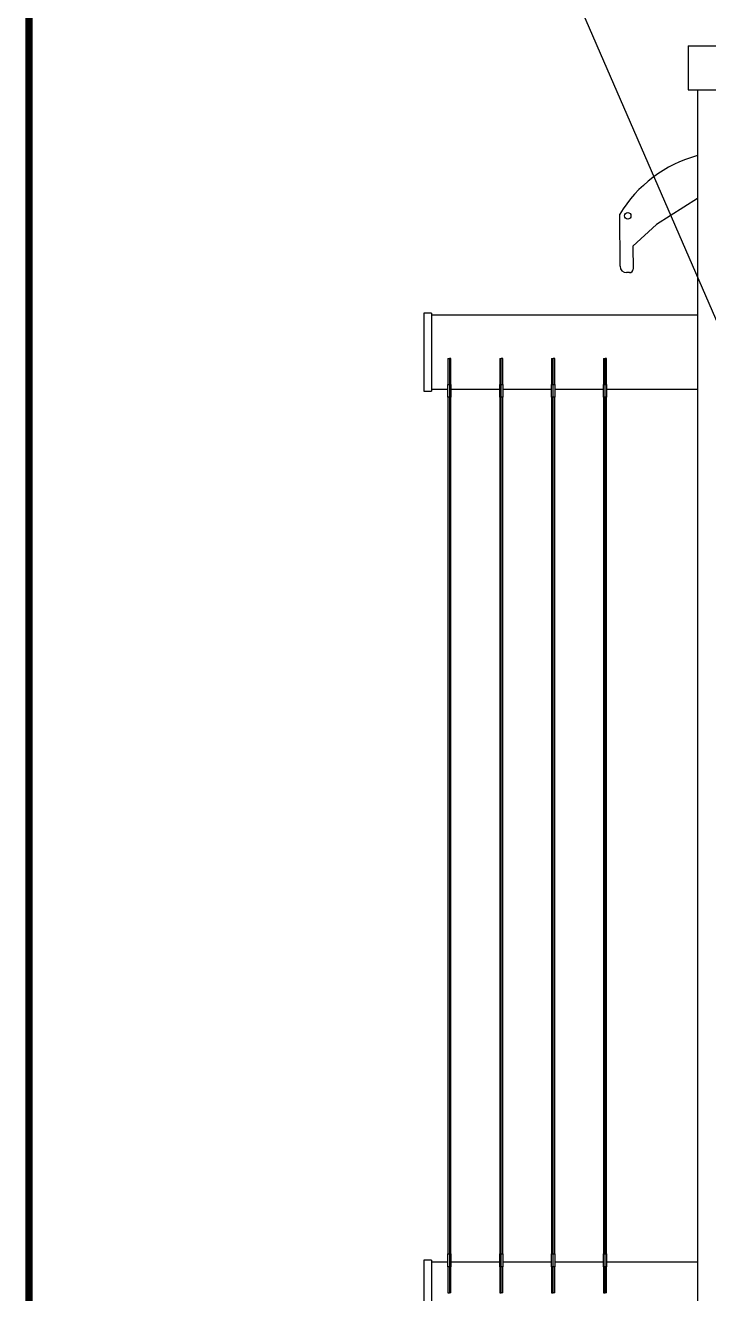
# Model space of a CAD drawing. Header units: millimetres. Extents: x 0 to 6631, y 0 to 4689.
# Drawn here: x 408 to 934, y 2866 to 3844 of the extents above; entities that cross this region are included whole.
import ezdxf

# ---------------------------------------------------------------- set-up
doc = ezdxf.new("R2010")
doc.units = ezdxf.units.MM
doc.header["$LTSCALE"] = 13
for name, color, linetype in [('1', 4, 'Continuous'), ('几何体', 7, 'Continuous'), ('注释', 2, 'Continuous')]:
    doc.layers.add(name, color=color, linetype=linetype)
doc.styles.get("Standard").update_dxf_attribs({"font": 'gbenor.shx', "bigfont": 'gbcbig.shx'})
doc.dimstyles.new('SLDDIMSTYLE2', dxfattribs={"dimtxt": 0.18, "dimasz": 40.8, "dimexe": 0, "dimexo": 0.0625, "dimgap": 0, "dimtad": 0, "dimtih": 1, "dimtoh": 1, "dimdec": 0, "dimrnd": 1e-09, "dimzin": 0, "dimdsep": 46, "dimtxsty": 'Standard', "dimsah": 1, "dimcen": 0.09, "dimadec": 0, "dimazin": 0, "dimtfac": 40.8, "dimtdec": 0, "dimtofl": 0, "dimtmove": 0, "dimatfit": 3, "dimfxl": 1, "dimfrac": 2, "dimtolj": 1, "dimtzin": 0, "dimarcsym": 0})

msp = doc.modelspace()

# ---------------------------------------------------------------- linework, layer by layer
at = {"layer": '1', "color": 0, "lineweight": 40, "const_width": 5.53}
msp.add_lwpolyline([(410.47, 173.66), (6472.75, 173.66), (6472.75, 4530.93), (410.47, 4530.93), (410.47, 173.66)], dxfattribs=at)
at = {"layer": '几何体'}
for p, q in [((918.74, 3828.19), (918.74, 3794.19)), ((918.74, 3828.19), (1497.74, 3828.19)), ((918.74, 3794.19), (1497.74, 3794.19)), ((925.74, 3794.19), (925.74, 3743.54)), ((925.74, 3743.54), (925.74, 3710.58)), ((925.74, 3710.58), (894.3, 3690.43)), ((925.74, 3710.58), (925.74, 3620.58)), ((866.11, 3658.28), (865.93, 3698.28)), ((894.3, 3690.43), (876.04, 3673.74)), ((876.04, 3673.74), (876.12, 3655.98)), ((873.47, 3653.31), (871.13, 3653.3)), ((720.74, 3622.08), (714.74, 3622.08)), ((714.74, 3622.08), (714.74, 3562.08)), ((720.74, 3622.08), (720.74, 3562.08)), ((925.74, 3620.58), (720.74, 3620.58)), ((925.74, 3620.58), (925.74, 3563.58)), ((733.34, 3587.13), (734.54, 3587.13)), ((733.34, 3587.13), (733.34, 3567.08)), ((734.54, 3587.13), (734.54, 3567.08)), ((735.74, 3587.13), (734.54, 3587.13)), ((735.74, 3567.08), (735.74, 3587.13)), ((773.34, 3587.13), (774.54, 3587.13)), ((773.34, 3587.13), (773.34, 3567.08)), ((775.74, 3587.13), (774.54, 3587.13)), ((774.54, 3567.08), (774.54, 3587.13)), ((775.74, 3567.08), (775.74, 3587.13)), ((813.34, 3587.13), (814.54, 3587.13)), ((813.34, 3587.13), (813.34, 3567.08)), ((815.74, 3587.13), (814.54, 3587.13)), ((814.54, 3567.08), (814.54, 3587.13)), ((815.74, 3567.08), (815.74, 3587.13)), ((853.34, 3587.13), (854.54, 3587.13)), ((853.34, 3587.13), (853.34, 3567.08)), ((855.74, 3587.13), (854.54, 3587.13)), ((854.54, 3567.08), (854.54, 3587.13)), ((855.74, 3567.08), (855.74, 3587.13)), ((714.74, 3562.08), (720.74, 3562.08)), ((720.74, 3563.58), (733.34, 3563.58)), ((733.34, 3567.08), (734.54, 3567.08)), ((733.34, 3557.24), (733.34, 3567.08)), ((734.54, 3567.08), (734.54, 3557.24)), ((734.54, 3567.08), (735.74, 3567.08)), ((735.74, 3567.08), (735.74, 3557.24)), ((735.74, 3563.58), (773.34, 3563.58)), ((773.34, 3567.08), (774.54, 3567.08)), ((773.34, 3557.24), (773.34, 3567.08)), ((774.54, 3567.08), (775.74, 3567.08)), ((774.54, 3557.24), (774.54, 3567.08)), ((775.74, 3567.08), (775.74, 3557.24)), ((775.74, 3563.58), (813.34, 3563.58)), ((813.34, 3567.08), (814.54, 3567.08)), ((813.34, 3557.24), (813.34, 3567.08)), ((814.54, 3567.08), (815.74, 3567.08)), ((814.54, 3557.24), (814.54, 3567.08)), ((815.74, 3567.08), (815.74, 3557.24)), ((815.74, 3563.58), (853.34, 3563.58)), ((853.34, 3567.08), (854.54, 3567.08)), ((853.34, 3557.24), (853.34, 3567.08)), ((854.54, 3567.08), (855.74, 3567.08)), ((854.54, 3557.24), (854.54, 3567.08)), ((855.74, 3567.08), (855.74, 3557.24)), ((855.74, 3563.58), (925.74, 3563.58)), ((925.74, 3563.58), (925.74, 2890.58)), ((734.54, 3557.24), (733.34, 3557.24)), ((733.34, 3557.24), (733.34, 2896.92)), ((734.54, 3557.24), (734.54, 2896.92)), ((735.74, 3557.24), (734.54, 3557.24)), ((735.74, 2896.92), (735.74, 3557.24)), ((774.54, 3557.24), (773.34, 3557.24)), ((773.34, 3557.24), (773.34, 2896.92)), ((775.74, 3557.24), (774.54, 3557.24)), ((774.54, 2896.92), (774.54, 3557.24)), ((775.74, 2896.92), (775.74, 3557.24)), ((814.54, 3557.24), (813.34, 3557.24)), ((813.34, 3557.24), (813.34, 2896.92)), ((815.74, 3557.24), (814.54, 3557.24)), ((814.54, 2896.92), (814.54, 3557.24)), ((815.74, 2896.92), (815.74, 3557.24)), ((854.54, 3557.24), (853.34, 3557.24)), ((853.34, 3557.24), (853.34, 2896.92)), ((855.74, 3557.24), (854.54, 3557.24)), ((854.54, 2896.92), (854.54, 3557.24)), ((855.74, 2896.92), (855.74, 3557.24)), ((733.34, 2896.92), (734.54, 2896.92)), ((733.34, 2887.07), (733.34, 2896.92)), ((734.54, 2896.92), (734.54, 2887.07)), ((734.54, 2896.92), (735.74, 2896.92)), ((735.74, 2896.92), (735.74, 2887.07)), ((773.34, 2896.92), (774.54, 2896.92)), ((773.34, 2887.07), (773.34, 2896.92)), ((774.54, 2896.92), (775.74, 2896.92)), ((774.54, 2887.07), (774.54, 2896.92)), ((775.74, 2896.92), (775.74, 2887.07)), ((813.34, 2896.92), (814.54, 2896.92)), ((813.34, 2887.07), (813.34, 2896.92)), ((814.54, 2896.92), (815.74, 2896.92)), ((814.54, 2887.07), (814.54, 2896.92)), ((815.74, 2896.92), (815.74, 2887.07)), ((853.34, 2896.92), (854.54, 2896.92)), ((853.34, 2887.07), (853.34, 2896.92)), ((854.54, 2896.92), (855.74, 2896.92)), ((854.54, 2887.07), (854.54, 2896.92)), ((855.74, 2896.92), (855.74, 2887.07)), ((720.74, 2892.08), (714.74, 2892.08)), ((714.74, 2892.08), (714.74, 2832.08)), ((720.74, 2892.08), (720.74, 2832.08)), ((733.34, 2890.58), (720.74, 2890.58)), ((734.54, 2887.07), (733.34, 2887.07)), ((733.34, 2887.07), (733.34, 2867.03)), ((734.54, 2887.07), (734.54, 2867.03)), ((735.74, 2887.07), (734.54, 2887.07)), ((773.34, 2890.58), (735.74, 2890.58)), ((735.74, 2867.03), (735.74, 2887.07)), ((774.54, 2887.07), (773.34, 2887.07)), ((773.34, 2887.07), (773.34, 2867.03)), ((775.74, 2887.07), (774.54, 2887.07)), ((774.54, 2867.03), (774.54, 2887.07)), ((813.34, 2890.58), (775.74, 2890.58)), ((775.74, 2867.03), (775.74, 2887.07)), ((814.54, 2887.07), (813.34, 2887.07)), ((813.34, 2887.07), (813.34, 2867.03)), ((815.74, 2887.07), (814.54, 2887.07)), ((814.54, 2867.03), (814.54, 2887.07)), ((853.34, 2890.58), (815.74, 2890.58)), ((815.74, 2867.03), (815.74, 2887.07)), ((854.54, 2887.07), (853.34, 2887.07)), ((853.34, 2887.07), (853.34, 2867.03)), ((855.74, 2887.07), (854.54, 2887.07)), ((854.54, 2867.03), (854.54, 2887.07)), ((925.74, 2890.58), (855.74, 2890.58)), ((855.74, 2867.03), (855.74, 2887.07)), ((925.74, 2890.58), (925.74, 2833.58)), ((733.34, 2867.03), (734.54, 2867.03)), ((735.74, 2867.03), (734.54, 2867.03)), ((773.34, 2867.03), (774.54, 2867.03)), ((775.74, 2867.03), (774.54, 2867.03)), ((813.34, 2867.03), (814.54, 2867.03)), ((815.74, 2867.03), (814.54, 2867.03)), ((853.34, 2867.03), (854.54, 2867.03)), ((855.74, 2867.03), (854.54, 2867.03))]:
    msp.add_line(p, q, dxfattribs=at)
msp.add_circle((872.02, 3697.09), 2.5, dxfattribs=at)
for centre, radius, start, end in [((951.78, 3646.99), 100, 105.09764, 149.14627), ((871.11, 3658.3), 5, 180.25206, 270.25206), ((873.46, 3655.97), 2.66, 270.25206, 0.25206)]:
    msp.add_arc(centre, radius, start, end, dxfattribs=at)

# ---------------------------------------------------------------- leaders
at = {"layer": '注释'}
for points in [[(990.32, 3501.31), (719.06, 4126.32)], [(1077.98, 3692.45), (909.5, 4126.5)]]:
    msp.add_leader(points, dimstyle='SLDDIMSTYLE2', dxfattribs=at)

doc.saveas('drawing.dxf')
